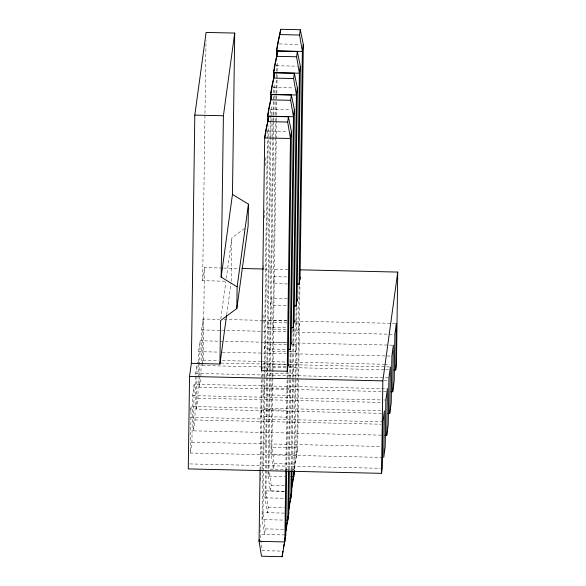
<?xml version="1.0" encoding="UTF-8"?>
<svg xmlns="http://www.w3.org/2000/svg" width="586" height="586" viewBox="0 0 586 586"><rect width="100%" height="100%" fill="white"/><g stroke="black" fill="none" stroke-linecap="round" stroke-linejoin="round"><path stroke-width="0.44" stroke-dasharray="2.93 2.2" d="M382.819 457.439L190.443 453.029L191.087 406.479L381.647 410.852M190.443 453.029L191.93 442.152L192.582 395.601L194.127 384.284L387.419 388.716M381.296 435.142L193.475 430.835L194.127 384.284M193.475 430.835L194.962 419.957L195.614 373.407L196.852 364.338M381.537 413.32L196.457 409.072L197.101 362.522L199.841 362.588M196.457 409.072L197.943 398.194L198.222 378.117M198.236 377.201L198.588 351.644L200.082 340.766L286.693 342.751M386.335 391.602L199.43 387.317L199.584 376.366M199.592 375.45L200.082 340.766M200.917 376.439L201.569 329.889L203.056 319.004L219.464 319.385M224.995 281.207L202.653 280.694L206.008 40.632M261.671 366.917L202.404 365.554L203.056 319.004M202.404 365.554L203.152 360.119L204.441 267.634L222.673 268.051M231.243 281.346L231.851 237.901L245.3 227.947M260.059 469.987L261.422 372.103M260.038 532.557L260.155 524.323M260.77 480.41L260.909 470.346M260.924 469.43L262.198 377.948M262.213 377.032L262.272 372.454M262.323 368.799L262.352 366.968M262.968 323.054L263.077 314.821M263.729 268.168L263.81 262.675M264.433 217.845L264.535 210.528M265.165 165.706L265.275 157.473M262.726 470.184L262.037 519.592L264.491 534.469L265.253 528.894L262.989 512.625L268.227 137.542M262.74 469.269L264.015 377.787M264.03 376.871L264.118 370.469M264.132 369.554L267.494 128.949M268.242 136.626L268.395 125.646M266.689 377.985L265.011 497.829L267.472 512.706L268.234 507.139L265.963 490.863L270.9 137.739M266.703 377.069L266.791 370.667M266.806 369.751L270.454 108.11M270.908 136.824L271.201 115.779M271.215 114.863L271.355 104.806M272.717 137.578L267.992 476.066L270.446 490.951L283.895 491.258M272.732 136.663L273.025 115.625M273.039 114.71L273.288 96.412M273.34 92.749L273.435 86.347M273.794 121.47L268.945 469.108L294.714 469.701L296.992 306.859M273.809 120.555L273.874 115.977M273.889 115.061L274.101 99.51M274.116 98.594L274.182 94.024M274.189 93.108L274.336 83.044M275.383 137.776L270.966 454.311L273.42 469.188L274.182 463.621L271.919 447.345L272.893 377.823M275.398 136.86L275.691 115.823M275.706 114.907L275.925 99.349M275.933 98.441L276.233 77.396M276.24 76.48L276.409 64.592M272.9 376.908L272.995 370.499M273.003 369.59L276.467 121.668M276.482 120.753L276.541 116.175M276.555 115.259L276.775 99.708M276.79 98.792L276.848 94.221M276.863 93.306L277.156 72.261M277.171 71.346L277.31 61.288M285.829 470.58L287.206 371.78M286.693 470.023L288.063 372.132M288.51 469.862L290.173 350.933M289.359 470.221L290.641 378.732M290.656 377.823L291.022 351.292M291.198 469.144L292.458 378.578M292.473 377.662L293.147 329.178M292.048 469.503L294.011 328.614M293.85 470.258L295.132 378.776M295.139 377.86L296.135 306.5M299.102 285.653L296.736 454.904L294.04 469.664L297.688 447.938L299.951 286.012M202.653 280.694L204.441 267.634M190.472 411.013L191.087 406.479M199.43 387.317L200.668 378.248M220.79 318.784L225.83 281.939M226.321 278.343L231.851 237.901M226.694 314.601L231.001 283.148M266.996 371.334L267.707 366.111L288.151 366.58M268.586 471.715L267.992 476.066L284.877 476.455M270.446 490.951L271.208 485.376L269.318 471.818M279.332 43.943L299.768 44.411M276.35 65.705L297.681 66.189M273.376 87.461L293.82 87.929M270.402 109.223L290.839 109.692M267.421 130.978L287.865 131.447M223.588 268.073L238.172 268.41M264.616 269.018L288.319 269.56M286.744 276.944L274.299 276.658L273.347 283.624L287.572 283.946M287.323 298.787L271.325 298.421L270.373 305.379L287.257 305.767M287.015 320.608L268.351 320.176L267.399 327.142L286.063 327.567M224.028 319.487L262.323 320.366M263.231 320.388L286.935 320.93M295.139 321.121L396.348 323.443M286.994 322.893L273.662 322.593L272.71 329.552L286.041 329.859M294.992 323.076L299.431 323.179L298.479 330.145L292.26 329.999M201.569 329.889L220.717 330.328M221.625 330.343L286.364 331.83M291.828 331.954L394.861 334.32M286.7 342.429L265.37 341.938L264.418 348.897L286.642 349.41M292.165 342.876L393.367 345.198M286.679 344.715L270.688 344.348L269.736 351.314L288.393 351.739M292.011 344.839L296.457 344.942L295.505 351.9L289.286 351.761M198.588 351.644L218.651 352.105M222.299 352.186L262.411 353.109M263.326 353.131L286.122 353.651M289.77 353.739L391.88 356.083M203.152 360.119L218.651 360.471M222.299 360.558L260.587 361.437M261.502 361.459L286.122 362.023M289.77 362.104L383.676 364.258M384.584 364.28L390.056 364.404M263.282 363.716L286.393 364.243M220.805 363.071L288.275 364.617M289.191 364.639L390.393 366.961M289.037 366.594L293.483 366.697L292.531 373.663L266.755 373.07M262.579 366.939L288.107 367.525M289.023 367.547L384.753 369.744M385.669 369.759L389.316 369.847M195.614 373.407L388.906 377.838M384.182 380.644L387.829 380.724M192.582 395.601L383.134 399.967M384.05 399.989L385.866 400.033M197.943 398.194L383.024 402.443M190.516 417.378L382.892 421.788M194.962 419.957L380.959 424.22M191.93 442.152L380.658 446.481M274.182 463.621L294.802 464.09M189.864 463.929L380.417 468.302M271.208 485.376L284.657 485.691M284.628 491.295L265.963 490.863L265.011 497.829L284.562 498.276M268.234 507.139L284.364 507.505M284.503 513.102L262.989 512.625L262.037 519.592L284.254 520.097M265.253 528.894L285.873 529.37M285.111 534.937L260.016 534.381L262.279 550.657L281.998 551.111M261.759 409.629L260.807 416.587L286.576 417.181L287.528 410.215L261.759 409.629M264.733 387.866L263.781 394.832L289.55 395.418L290.502 388.459L264.733 387.866M271.919 447.345L270.966 454.311L296.736 454.904L297.688 447.938L271.919 447.345"/><path stroke-width="0.88" d="M191.344 363.379L219.933 364.031L220.541 320.586L236.825 308.536L237.125 286.818L221.149 277.134L232.459 194.449L234.715 33.072L206.125 32.42L194.808 115.105L191.344 363.379L189.556 376.432L188.267 468.91L381.559 473.349L382.24 468.346L382.892 421.788L384.379 410.911L383.735 457.461L385.222 446.583L385.866 400.033L387.419 388.716L386.767 435.266L384.943 435.23M221.149 277.134L223.405 115.757L234.715 33.072M232.459 194.449L248.435 204.133L248.134 225.852L236.825 308.536M260.059 469.987L259.063 541.347L261.517 556.224L282.137 556.7L285.785 534.974L286.679 470.939M261.437 371.187L264.696 137.9L265.648 130.942L268.864 116.336L288.4 116.782L291.418 131.528L288.151 365.73M265.597 134.597L265.648 130.942M267.582 122.547L267.67 116.145L268.622 109.179L271.845 94.58L291.381 95.027L294.399 109.772L291.125 343.967M268.556 113.757L268.622 109.179M270.556 100.785L270.644 94.383L271.596 87.424L274.819 72.818L294.355 73.265L297.373 88.01L294.099 322.212M271.538 91.995L271.596 87.424M273.537 79.029L273.625 72.627L274.578 65.661L277.793 51.063L297.329 51.509L300.347 66.255L297.065 301.365M274.512 70.239L274.541 68.408M276.497 58.182L276.599 50.865L277.552 43.906L280.775 29.3L300.31 29.747L303.328 44.492L300.039 279.61M285.829 470.58L284.833 541.94L259.063 541.347L259.298 539.603M287.206 371.78L290.466 138.494L291.418 131.528M288.502 470.778L287.807 520.178L285.748 531.465M290.187 350.018L293.447 116.731L294.399 109.772M286.034 520.141L287.807 520.178L288.759 513.219L289.352 471.137M291.169 470.976L290.788 498.422L288.561 510.574M293.161 328.263L296.421 94.976L297.373 88.01M289.008 498.378L290.788 498.422L291.74 491.456L292.033 470.419M293.842 471.173L293.762 476.66L291.542 488.819M296.135 306.5L299.395 73.213L300.347 66.255M299.116 284.745L302.376 51.458L303.328 44.492M381.559 473.349L382.848 380.863L397.733 272.072L300.179 269.831M387.917 413.467L389.741 413.511L390.393 366.961L388.906 377.838L388.254 424.389L386.767 435.266M390.899 391.712L392.723 391.748L393.367 345.198L391.88 356.083L391.236 402.633L389.741 413.511M393.873 369.949L395.697 369.993L396.348 323.443L394.861 334.32L394.21 380.871L392.723 391.748M397.733 272.072L396.444 364.551L395.697 369.993M219.933 364.031L226.577 315.502M237.125 286.818L248.435 204.133M288.4 116.782L287.682 122.064L290.466 138.494L264.696 137.9L268.864 116.336M291.381 95.027L290.656 100.301L293.447 116.731L267.67 116.145L271.845 94.58M294.355 73.265L293.63 78.546L296.421 94.976L270.644 94.383L274.819 72.818M297.329 51.509L296.611 56.783L299.395 73.213L273.625 72.627L277.793 51.063M300.31 29.747L299.585 35.028L302.376 51.458L276.599 50.865L280.775 29.3M261.686 368.916L261.444 370.66L287.213 371.253L288.166 364.287M291.147 342.532L290.195 349.49L288.415 349.454M294.121 320.769L293.168 327.735L291.389 327.691M297.095 299.007L296.142 305.973L293.476 305.914M300.076 277.251L299.124 284.217L296.457 284.151M282.137 556.7L282.899 551.133M285.653 530.96L286.517 525.781M288.634 509.205L289.491 504.019M291.498 488.241L291.828 485.853M294.597 470.565L293.762 476.66L291.096 476.601M292.15 484.058L293.593 475.978M293.916 474.184L294.553 470.595M289.814 502.224L291.74 491.456M286.832 523.987L287.155 522.192M287.477 520.397L288.759 513.219M283.375 548.437L284.181 543.947M284.503 542.153L284.825 540.358M285.14 538.563L285.785 534.974M280.049 34.581L299.585 35.028M277.075 56.337L296.611 56.783M274.094 78.099L293.63 78.546M271.12 99.854L290.656 100.301M194.808 115.105L223.405 115.757M268.146 121.617L287.682 122.064M241.82 268.491L263.707 268.996M189.556 376.432L382.848 380.863"/></g></svg>
